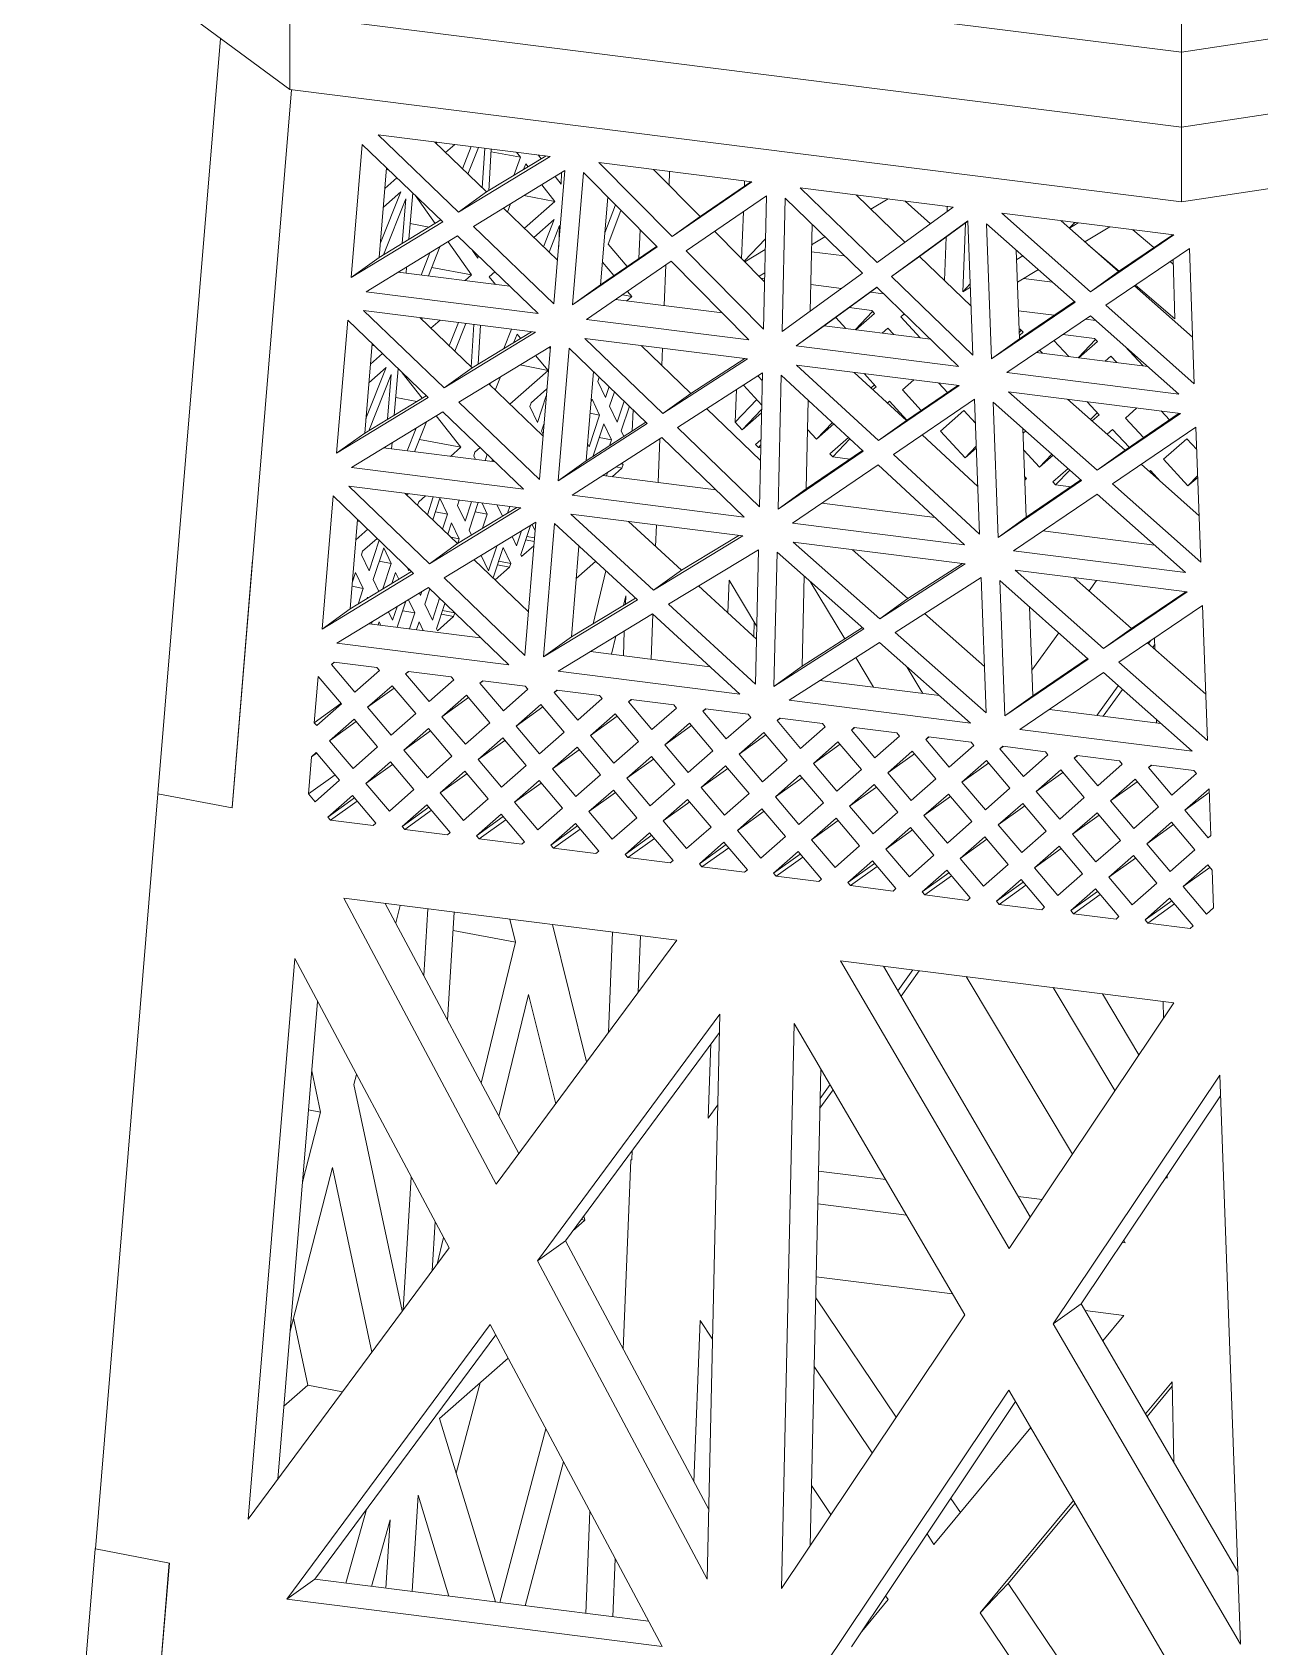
# Model space of a CAD drawing. Header units: millimetres. Extents: x 6136 to 7046, y 1563 to 2173.
# Drawn here: x 6877.82 to 6894.51, y 1925.04 to 1947 of the extents above; entities that cross this region are included whole.
import ezdxf

# ---------------------------------------------------------------- set-up
doc = ezdxf.new("R2010")
doc.units = ezdxf.units.MM
doc.header["$LTSCALE"] = 0.5
doc.layers.get('0').update_dxf_attribs({"color": 255})

# ---------------------------------------------------------------- blocks, each defined once
blk = doc.blocks.new('eiffel')
at = {"color": 3, "linetype": 'Continuous', "lineweight": 15}
for p, q in [((-13.192, 184.415), (3.646, 182.293)), ((3.646, 183.707), (3.646, 182.293)), ((-13.192, 181.586), (-15.81, 183.52)), ((-13.192, 183), (3.646, 180.879)), ((-13.192, 183), (-13.192, 181.586)), ((3.646, 182.293), (9.446, 183.166)), ((-15.687, 168.287), (-14.501, 182.553)), ((3.646, 182.293), (3.646, 180.879)), ((-14.285, 168.02), (-13.161, 181.582)), ((-13.192, 181.586), (3.646, 179.465)), ((3.646, 180.879), (9.446, 181.752)), ((3.646, 179.465), (3.646, 180.879)), ((-11.826, 180.551), (-12.034, 178.037)), ((-11.826, 180.551), (-10.305, 179.089)), ((-10.006, 179.272), (-11.526, 180.734)), ((-8.277, 180.324), (-11.526, 180.734)), ((-9.477, 179.652), (-10.463, 180.6)), ((-10.433, 180.571), (-10.409, 180.593)), ((-10.08, 180.552), (-10.254, 180.399)), ((-8.277, 180.324), (-10.006, 179.272)), ((-9.934, 180.091), (-9.77, 180.512)), ((-9.633, 180.495), (-9.829, 179.99)), ((-9.559, 179.731), (-9.513, 180.48)), ((-8.355, 180.334), (-9.477, 179.652)), ((-9.389, 180.464), (-9.438, 179.675)), ((-9.392, 180.412), (-8.834, 180.307)), ((-8.964, 179.964), (-8.834, 180.307)), ((-8.834, 180.307), (-8.91, 180.404)), ((-8.501, 180.353), (-8.445, 180.28)), ((9.446, 180.338), (3.646, 179.465)), ((-11.365, 180.108), (-11.505, 178.417)), ((-11.368, 180.075), (-11.321, 180.066)), ((-9.726, 179.003), (-7.997, 180.056)), ((-8.739, 180.184), (-8.78, 180.076)), ((-8.695, 180.127), (-8.739, 180.184)), ((-7.997, 180.056), (-8.206, 177.541)), ((-8.183, 179.942), (-8.07, 179.797)), ((-8.07, 179.797), (-8.062, 180.017)), ((-7.853, 177.52), (-7.645, 180.02)), ((-7.645, 180.02), (-6.258, 178.614)), ((-5.974, 178.809), (-7.355, 180.208)), ((-4.465, 179.844), (-7.355, 180.208)), ((-5.445, 179.189), (-6.323, 180.078)), ((-6.032, 179.784), (-6.022, 180.04)), ((-11.482, 178.692), (-11.098, 179.654)), ((-11.098, 179.654), (-11.427, 179.364)), ((-11.397, 179.721), (-11.17, 179.921)), ((-10.872, 179.634), (-10.945, 178.758)), ((-9.477, 179.652), (-10.006, 179.272)), ((-8.188, 179.474), (-8.434, 179.79)), ((-4.465, 179.844), (-5.974, 178.809)), ((-4.486, 179.847), (-5.445, 179.189)), ((-4.609, 179.762), (-4.605, 179.862)), ((-0.665, 179.365), (-3.555, 179.729)), ((-2.101, 178.321), (-3.555, 179.729)), ((-11.004, 179.522), (-11.427, 178.464)), ((-11.074, 178.679), (-11.004, 179.522)), ((-10.45, 179.059), (-10.826, 179.59)), ((-8.138, 178.364), (-9.16, 179.348)), ((-9.024, 179.431), (-9.083, 179.273)), ((-8.772, 179.584), (-8.188, 179.474)), ((-8.764, 178.966), (-8.188, 179.474)), ((-7.323, 177.9), (-7.186, 179.555)), ((-7.242, 178.88), (-7.042, 179.408)), ((-5.707, 178.538), (-4.191, 179.578)), ((-4.191, 179.578), (-4.248, 177.059)), ((-3.897, 177.015), (-3.84, 179.534)), ((-3.84, 179.534), (-2.379, 178.118)), ((-1.575, 178.704), (-2.496, 179.596)), ((-2.494, 179.594), (-2.491, 179.595)), ((-1.894, 179.52), (-2.218, 179.326)), ((-0.665, 179.365), (-2.101, 178.321)), ((-1.57, 179.479), (-1.094, 179.053)), ((-0.78, 179.282), (-0.776, 179.379)), ((-10.305, 179.089), (-12.034, 178.037)), ((-10.342, 179.125), (-11.505, 178.417)), ((-10.92, 179.056), (-10.564, 178.99)), ((-8.202, 179.131), (-8.584, 178.794)), ((-8.402, 178.618), (-8.202, 179.131)), ((-6.939, 179.305), (-7.182, 178.664)), ((-5.445, 179.189), (-5.974, 178.809)), ((-4.662, 178.395), (-4.628, 179.278)), ((-3.368, 177.4), (-3.33, 179.04)), ((-1.828, 178.056), (-0.385, 179.105)), ((-1.298, 178.436), (-0.385, 179.1)), ((-0.435, 179.064), (-0.485, 177.765)), ((-0.385, 179.105), (-0.292, 176.568)), ((-0.033, 179.052), (1.638, 177.571)), ((0.06, 176.5), (-0.033, 179.052)), ((1.928, 177.768), (0.257, 179.249)), ((3.506, 178.84), (0.257, 179.249)), ((2.458, 178.148), (1.373, 179.109)), ((1.529, 178.971), (1.63, 179.076)), ((1.531, 178.969), (1.696, 179.068)), ((-11.755, 177.768), (-10.026, 178.821)), ((-10.026, 178.821), (-8.505, 177.359)), ((-8.206, 177.541), (-9.726, 179.003)), ((-8.101, 179.022), (-8.297, 178.518)), ((-8.116, 178.622), (-8.101, 179.022)), ((-6.578, 178.938), (-6.6, 178.396)), ((-4.227, 177.954), (-5.168, 178.907)), ((-4.614, 178.346), (-4.209, 178.77)), ((-3.088, 178.805), (-3.339, 178.654)), ((-0.83, 177.982), (-0.798, 178.8)), ((-0.805, 178.795), (-0.799, 178.789)), ((2.294, 178.992), (1.822, 178.711)), ((3.506, 178.84), (1.928, 177.768)), ((3.481, 178.843), (2.458, 178.148)), ((2.731, 178.937), (3.124, 178.601)), ((-12.034, 178.037), (-11.505, 178.417)), ((-10.714, 178.083), (-10.552, 178.501)), ((-10.363, 178.615), (-10.577, 178.066)), ((-9.761, 178.087), (-10.204, 178.712)), ((-9.744, 178.549), (-9.641, 178.405)), ((-9.641, 178.405), (-9.639, 178.448)), ((-6.258, 178.614), (-7.853, 177.52)), ((-6.268, 178.624), (-7.323, 177.9)), ((-7.182, 178.664), (-6.823, 178.243)), ((-4.248, 177.059), (-5.707, 178.538)), ((-4.6, 178.332), (-4.214, 178.563)), ((-3.342, 178.523), (-2.715, 178.444)), ((-1.828, 178.056), (-1.298, 178.436)), ((-0.326, 177.493), (-1.298, 178.436)), ((0.59, 176.879), (0.528, 178.555)), ((0.535, 178.374), (0.653, 178.445)), ((1.892, 178.649), (2.468, 178.155)), ((2.218, 177.512), (3.796, 178.583)), ((3.89, 176.031), (3.796, 178.583)), ((-9.04, 177.873), (-11.147, 178.138)), ((-11.12, 178.135), (-11.118, 178.156)), ((-10.988, 178.235), (-10.998, 178.119)), ((-10.513, 178.228), (-9.761, 178.087)), ((-9.322, 178.143), (-9.431, 178.047)), ((-7.593, 177.244), (-5.991, 178.343)), ((-7.073, 178.072), (-7.288, 178.324)), ((-6.122, 177.505), (-6.091, 178.274)), ((-5.991, 178.343), (-4.525, 176.857)), ((-4.224, 178.124), (-4.331, 178.06)), ((-2.379, 178.118), (-3.897, 177.015)), ((0.944, 178.186), (0.55, 177.951)), ((2.458, 178.148), (1.928, 177.768)), ((3.432, 178.336), (3.495, 178.282)), ((3.519, 177.254), (3.493, 178.378)), ((-9.884, 177.979), (-9.761, 178.087)), ((-9.431, 178.047), (-9.311, 177.907)), ((-7.323, 177.9), (-7.853, 177.52)), ((-4.294, 178.022), (-4.226, 178.014)), ((-3.631, 176.745), (-2.106, 177.853)), ((-3.356, 177.904), (-2.775, 177.831)), ((-3.101, 177.124), (-2.103, 177.851)), ((-2.106, 177.853), (-0.563, 176.358)), ((-0.292, 176.568), (-1.828, 178.056)), ((-0.341, 177.915), (-0.485, 177.765)), ((-0.485, 177.765), (-0.339, 177.852)), ((0.663, 178.018), (1.212, 177.949)), ((3.857, 176.908), (2.76, 177.88)), ((2.776, 177.891), (3.519, 177.254)), ((-8.505, 177.359), (-11.755, 177.768)), ((-5.028, 177.367), (-7.043, 177.621)), ((-6.912, 177.71), (-6.737, 177.677)), ((-6.831, 177.594), (-6.737, 177.677)), ((-6.737, 177.677), (-6.819, 177.774)), ((-2.225, 177.761), (-1.979, 177.73)), ((1.638, 177.571), (0.06, 176.5)), ((1.625, 177.583), (0.59, 176.879)), ((3.89, 176.031), (2.218, 177.512)), ((-12.101, 177.231), (-12.31, 174.716)), ((-12.101, 177.231), (-10.581, 175.769)), ((-11.802, 177.413), (-8.552, 177.003)), ((-10.281, 175.951), (-11.802, 177.413)), ((-9.752, 176.331), (-10.738, 177.279)), ((-10.709, 177.251), (-10.685, 177.272)), ((-10.356, 177.231), (-10.529, 177.078)), ((-4.525, 176.857), (-7.593, 177.244)), ((-2.884, 177.282), (-2.691, 177.073)), ((-2.204, 177.414), (-2.629, 177.468)), ((-2.186, 177.395), (-2.515, 177.05)), ((-2.501, 177.049), (-2.151, 177.357)), ((-2.151, 177.357), (-2.204, 177.414)), ((-1.605, 177.339), (-1.655, 177.295)), ((-1.655, 177.295), (-1.288, 176.896)), ((-1.57, 177.334), (-1.605, 177.339)), ((0.35, 176.243), (1.928, 177.315)), ((0.57, 177.409), (1.245, 177.324)), ((1.833, 177.25), (2.029, 177.225)), ((1.928, 177.315), (3.6, 175.834)), ((-8.552, 177.003), (-10.281, 175.951)), ((-10.184, 176.746), (-10.007, 177.187)), ((-9.868, 177.169), (-10.078, 176.644)), ((-9.768, 176.346), (-9.719, 177.15)), ((-8.631, 177.013), (-9.752, 176.331)), ((-9.594, 177.135), (-9.639, 176.399)), ((-9.151, 176.697), (-9.009, 177.061)), ((-8.902, 176.966), (-8.962, 176.812)), ((-8.836, 176.889), (-8.902, 176.966)), ((-3.631, 176.745), (-3.101, 177.124)), ((-1.093, 176.871), (-3.101, 177.124)), ((-1.897, 177.081), (-2.005, 176.986)), ((-1.784, 176.958), (-1.897, 177.081)), ((0.603, 177.06), (0.583, 177.063)), ((0.621, 177.041), (0.585, 177.004)), ((0.587, 176.944), (0.655, 177.003)), ((0.655, 177.003), (0.603, 177.06)), ((2.006, 176.884), (1.405, 176.959)), ((-11.64, 176.787), (-11.78, 175.096)), ((-11.672, 176.402), (-11.446, 176.601)), ((-11.643, 176.754), (-11.597, 176.745)), ((-10.002, 175.682), (-8.273, 176.735)), ((-8.273, 176.735), (-8.481, 174.22)), ((-8.295, 176.721), (-8.276, 176.698)), ((-8.128, 174.194), (-7.92, 176.704)), ((-7.92, 176.704), (-6.443, 175.28)), ((-7.621, 176.886), (-4.551, 176.499)), ((-6.15, 175.468), (-7.621, 176.886)), ((-5.621, 175.848), (-6.559, 176.752)), ((-6.166, 176.373), (-6.153, 176.701)), ((-0.563, 176.358), (-3.631, 176.745)), ((-1.104, 176.882), (-1.111, 176.874)), ((-1.098, 176.872), (-1.096, 176.874)), ((0.59, 176.879), (0.06, 176.5)), ((3.012, 176.354), (0.905, 176.62)), ((1.022, 176.605), (0.968, 176.663)), ((1.238, 176.846), (1.518, 176.542)), ((2.024, 176.864), (1.695, 176.52)), ((1.708, 176.518), (2.058, 176.827)), ((2.058, 176.827), (2.006, 176.884)), ((2.577, 176.74), (2.921, 176.366)), ((-11.757, 175.373), (-11.374, 176.334)), ((-11.374, 176.334), (-11.702, 176.044)), ((-11.148, 176.314), (-11.221, 175.437)), ((-9.752, 176.331), (-10.281, 175.951)), ((-9.04, 175.646), (-8.317, 176.283)), ((-8.85, 176.384), (-8.317, 176.283)), ((-8.317, 176.283), (-8.556, 176.562)), ((-4.551, 176.499), (-6.15, 175.468)), ((-4.601, 176.506), (-5.621, 175.848)), ((-3.621, 176.382), (-0.551, 175.995)), ((-2.077, 174.955), (-3.621, 176.382)), ((2.312, 176.551), (2.204, 176.456)), ((2.425, 176.428), (2.312, 176.551)), ((-11.28, 176.202), (-11.703, 175.143)), ((-11.35, 175.358), (-11.28, 176.202)), ((-10.693, 175.758), (-11.069, 176.238)), ((-8.413, 175.043), (-9.436, 176.027)), ((-9.418, 176.01), (-9.404, 176.046)), ((-9.216, 176.161), (-9.314, 175.909)), ((-7.599, 174.574), (-7.459, 176.259)), ((-7.46, 176.246), (-7.455, 176.236)), ((-7.455, 176.236), (-7.45, 176.251)), ((-7.35, 176.154), (-7.377, 176.071)), ((-7.377, 176.071), (-7.233, 175.769)), ((-7.233, 175.769), (-7.165, 175.976)), ((-5.873, 175.201), (-4.266, 176.237)), ((-4.28, 175.628), (-4.627, 176.004)), ((-4.352, 176.182), (-4.27, 176.093)), ((-4.266, 176.237), (-4.324, 173.707)), ((-3.973, 173.663), (-3.916, 176.192)), ((-3.916, 176.192), (-2.365, 174.759)), ((-1.548, 175.335), (-2.532, 176.245)), ((-2.119, 175.974), (-2.346, 176.222)), ((-2.153, 176.012), (-2.213, 175.95)), ((-2.18, 175.92), (-2.119, 175.974)), ((-0.551, 175.995), (-2.077, 174.955)), ((-1.405, 176.103), (-1.622, 175.912)), ((-0.574, 175.998), (-1.548, 175.335)), ((-0.775, 175.862), (-0.943, 176.045)), ((3.6, 175.834), (0.35, 176.243)), ((-10.581, 175.769), (-12.31, 174.716)), ((-10.617, 175.804), (-11.78, 175.096)), ((-11.193, 175.77), (-10.796, 175.695)), ((-8.481, 174.22), (-10.002, 175.682)), ((-8.637, 175.67), (-8.66, 175.602)), ((-8.339, 175.933), (-8.637, 175.67)), ((-8.516, 175.3), (-8.35, 175.804)), ((-8.341, 175.909), (-8.362, 175.913)), ((-7.486, 175.741), (-7.508, 175.675)), ((-7.342, 175.439), (-7.486, 175.741)), ((-7.064, 175.879), (-7.155, 175.604)), ((-7.011, 175.303), (-6.88, 175.701)), ((-5.621, 175.848), (-6.15, 175.468)), ((-4.782, 175.302), (-4.758, 175.919)), ((-4.782, 175.302), (-4.374, 175.73)), ((-3.444, 174.043), (-3.406, 175.721)), ((-1.865, 175.699), (-1.904, 175.664)), ((-1.537, 175.342), (-1.865, 175.699)), ((-1.794, 174.694), (-0.262, 175.739)), ((-1.622, 175.912), (-1.267, 175.526)), ((-0.262, 175.739), (-0.168, 173.191)), ((0.09, 175.681), (1.762, 174.2)), ((0.184, 173.128), (0.09, 175.681)), ((0.38, 175.878), (3.63, 175.469)), ((2.052, 174.397), (0.38, 175.878)), ((2.581, 174.777), (1.497, 175.737)), ((2.091, 175.444), (1.863, 175.691)), ((-12.03, 174.447), (-10.301, 175.5)), ((-9.965, 174.83), (-10.429, 175.422)), ((-10.301, 175.5), (-8.781, 174.038)), ((-8.66, 175.602), (-8.516, 175.3)), ((-7.542, 174.835), (-7.342, 175.439)), ((-7.342, 175.439), (-7.524, 175.473)), ((-7.155, 175.604), (-7.011, 175.303)), ((-6.779, 175.604), (-6.933, 175.138)), ((-6.712, 175.539), (-6.728, 175.135)), ((-4.304, 174.578), (-5.32, 175.558)), ((-4.282, 175.543), (-4.65, 175.158)), ((-4.65, 175.158), (-4.284, 175.481)), ((-0.462, 175.522), (-0.905, 175.132)), ((-0.245, 175.286), (-0.462, 175.522)), ((2.056, 175.481), (1.932, 175.352)), ((1.959, 175.328), (2.091, 175.444)), ((3.63, 175.469), (2.052, 174.397)), ((3.605, 175.472), (2.581, 174.777)), ((2.804, 175.573), (2.587, 175.381)), ((2.587, 175.381), (2.927, 175.012)), ((3.421, 175.347), (3.266, 175.515)), ((-12.31, 174.716), (-11.78, 175.096)), ((-10.978, 174.761), (-10.805, 175.193)), ((-10.612, 175.311), (-10.839, 174.744)), ((-8.395, 175.266), (-8.438, 175.135)), ((-8.438, 175.135), (-8.41, 175.078)), ((-6.443, 175.28), (-8.128, 174.194)), ((-6.467, 175.303), (-7.599, 174.574)), ((-7.264, 175.274), (-7.463, 174.67)), ((-7.12, 174.972), (-7.264, 175.274)), ((-6.933, 175.138), (-6.884, 175.034)), ((-4.324, 173.707), (-5.873, 175.201)), ((-4.782, 175.302), (-4.65, 175.158)), ((-3.418, 175.168), (-3.247, 174.981)), ((-2.946, 175.296), (-3.247, 174.981)), ((-3.247, 174.981), (-2.918, 175.271)), ((-1.548, 175.335), (-2.077, 174.955)), ((-0.201, 174.09), (-1.253, 175.063)), ((-0.905, 175.132), (-0.441, 174.628)), ((0.713, 173.508), (0.652, 175.184)), ((0.705, 175.137), (0.655, 175.093)), ((2.345, 175.168), (2.242, 175.078)), ((2.342, 174.14), (3.92, 175.212)), ((2.657, 174.829), (2.345, 175.168)), ((4.013, 172.659), (3.92, 175.212)), ((-9.315, 174.552), (-11.423, 174.817)), ((-11.396, 174.814), (-11.394, 174.835)), ((-11.264, 174.914), (-11.274, 174.798)), ((-10.745, 174.977), (-9.965, 174.83)), ((-10.16, 174.658), (-9.965, 174.83)), ((-9.598, 174.823), (-9.698, 174.735)), ((-7.858, 173.922), (-6.166, 175.012)), ((-7.572, 174.899), (-7.542, 174.835)), ((-7.12, 174.972), (-7.349, 175.016)), ((-7.158, 174.857), (-7.12, 174.972)), ((-6.885, 175.038), (-6.88, 175.037)), ((-6.207, 174.986), (-6.239, 174.164)), ((-6.166, 175.012), (-4.61, 173.512)), ((-4.295, 174.971), (-4.396, 174.883)), ((-4.396, 174.883), (-4.344, 174.826)), ((-4.344, 174.826), (-4.297, 174.874)), ((-4.299, 174.82), (-4.344, 174.826)), ((-2.365, 174.759), (-3.973, 173.663)), ((-2.377, 174.77), (-3.444, 174.043)), ((-2.642, 175.015), (-2.993, 174.706)), ((-2.94, 174.649), (-2.615, 174.99)), ((-0.229, 174.849), (-0.441, 174.628)), ((-0.441, 174.628), (-0.228, 174.815)), ((0.667, 174.772), (0.963, 174.451)), ((2.581, 174.777), (2.052, 174.397)), ((3.748, 174.991), (3.305, 174.602)), ((3.935, 174.788), (3.748, 174.991)), ((-9.698, 174.735), (-9.72, 174.666)), ((-9.72, 174.666), (-9.688, 174.599)), ((-9.507, 174.576), (-9.467, 174.698)), ((-9.366, 174.601), (-9.38, 174.56)), ((-7.599, 174.574), (-8.128, 174.194)), ((-7.463, 174.67), (-7.46, 174.663)), ((-6.921, 174.438), (-7.027, 174.458)), ((-6.898, 174.506), (-6.94, 174.514)), ((-6.921, 174.438), (-6.898, 174.506)), ((-6.898, 174.506), (-6.911, 174.532)), ((-3.697, 173.397), (-2.082, 174.498)), ((-2.993, 174.706), (-2.94, 174.649)), ((-2.615, 174.608), (-2.94, 174.649)), ((-2.082, 174.498), (-0.449, 172.988)), ((-0.168, 173.191), (-1.794, 174.694)), ((1.199, 174.699), (0.963, 174.451)), ((0.963, 174.451), (1.222, 174.679)), ((3.981, 173.537), (2.884, 174.509)), ((3.305, 174.602), (3.769, 174.098)), ((-8.781, 174.038), (-12.03, 174.447)), ((-5.143, 174.026), (-7.279, 174.295)), ((-7.193, 174.351), (-7.214, 174.287)), ((-6.921, 174.438), (-7.107, 174.274)), ((1.762, 174.2), (0.184, 173.128)), ((0.72, 174.238), (0.685, 174.276)), ((0.688, 174.212), (0.716, 174.242)), ((0.688, 174.209), (0.72, 174.238)), ((1.749, 174.212), (0.713, 173.508)), ((1.504, 174.429), (1.216, 174.175)), ((1.216, 174.175), (1.269, 174.118)), ((1.269, 174.118), (1.537, 174.399)), ((3.062, 174.388), (3.041, 174.37)), ((3.252, 174.183), (3.062, 174.388)), ((3.063, 174.35), (3.08, 174.369)), ((3.953, 174.291), (3.769, 174.098)), ((3.769, 174.098), (3.955, 174.261)), ((-12.377, 173.91), (-12.585, 171.395)), ((-12.377, 173.91), (-10.856, 172.448)), ((-12.077, 174.092), (-8.828, 173.683)), ((-10.557, 172.63), (-12.077, 174.092)), ((-10.027, 173.01), (-11.013, 173.958)), ((-10.985, 173.931), (-10.961, 173.951)), ((-10.633, 173.91), (-10.758, 173.799)), ((-10.596, 173.556), (-10.485, 173.891)), ((-10.36, 173.868), (-10.495, 173.459)), ((-10.216, 173.567), (-10.36, 173.868)), ((-4.61, 173.512), (-7.858, 173.922)), ((-3.444, 174.043), (-3.973, 173.663)), ((0.474, 172.872), (2.052, 173.944)), ((1.558, 174.082), (1.269, 174.118)), ((2.052, 173.944), (3.723, 172.462)), ((4.013, 172.659), (2.342, 174.14)), ((-10.758, 173.799), (-10.78, 173.734)), ((-8.828, 173.683), (-10.557, 172.63)), ((-10.216, 173.567), (-10.445, 173.61)), ((-10.31, 173.282), (-10.216, 173.567)), ((-9.996, 173.83), (-10.029, 173.732)), ((-10.029, 173.732), (-9.885, 173.431)), ((-8.906, 173.693), (-10.027, 173.01)), ((-9.885, 173.431), (-9.763, 173.8)), ((-9.635, 173.784), (-9.807, 173.266)), ((-9.464, 173.568), (-9.693, 173.611)), ((-9.464, 173.568), (-9.562, 173.775)), ((-9.553, 173.299), (-9.464, 173.568)), ((-9.274, 173.739), (-9.276, 173.733)), ((-9.276, 173.733), (-9.178, 173.527)), ((-9.082, 173.585), (-9.041, 173.71)), ((-8.914, 173.693), (-8.916, 173.686)), ((-7.887, 173.564), (-4.636, 173.155)), ((-6.326, 172.129), (-7.887, 173.564)), ((-1.008, 173.505), (-3.144, 173.774)), ((-11.916, 173.466), (-12.056, 171.775)), ((-11.947, 173.082), (-11.722, 173.28)), ((-11.918, 173.433), (-11.872, 173.425)), ((-10.277, 172.361), (-8.548, 173.414)), ((-10.138, 173.402), (-10.209, 173.185)), ((-9.994, 173.1), (-10.138, 173.402)), ((-9.807, 173.266), (-9.762, 173.172)), ((-9.385, 173.403), (-9.386, 173.4)), ((-9.384, 173.401), (-9.385, 173.403)), ((-8.911, 172.965), (-8.817, 173.25)), ((-8.65, 173.352), (-8.832, 172.801)), ((-8.548, 173.414), (-8.757, 170.899)), ((-8.561, 173.254), (-8.617, 173.372)), ((-8.404, 170.868), (-8.195, 173.387)), ((-8.195, 173.387), (-6.628, 171.946)), ((-5.797, 172.509), (-6.795, 173.427)), ((-6.27, 173.36), (-6.286, 172.958)), ((-0.449, 172.988), (-3.697, 173.397)), ((0.713, 173.508), (0.184, 173.128)), ((3.136, 172.983), (1.028, 173.249)), ((-11.543, 173.108), (-11.819, 172.864)), ((-11.698, 172.494), (-11.507, 173.073)), ((-11.42, 172.933), (-11.62, 172.329)), ((-11.541, 173.106), (-11.544, 173.106)), ((-11.277, 172.631), (-11.42, 172.933)), ((-10.027, 173.01), (-10.557, 172.63)), ((-9.994, 173.1), (-10.152, 173.13)), ((-10.023, 173.012), (-9.994, 173.1)), ((-9.441, 172.498), (-9.287, 172.964)), ((-9.163, 172.937), (-9.353, 172.362)), ((-9.02, 172.635), (-9.163, 172.937)), ((-8.995, 173.142), (-8.911, 172.965)), ((-8.585, 172.97), (-8.816, 172.766)), ((-8.579, 173.047), (-8.741, 173.078)), ((-8.573, 173.119), (-8.718, 173.146)), ((-7.875, 171.248), (-7.733, 172.961)), ((-4.636, 173.155), (-6.326, 172.129)), ((-4.716, 173.165), (-5.797, 172.509)), ((-3.687, 173.035), (-0.436, 172.625)), ((-2.053, 171.59), (-3.687, 173.035)), ((-14.286, 168.024), (-13.897, 172.704)), ((-11.819, 172.864), (-11.842, 172.796)), ((-11.842, 172.796), (-11.698, 172.494)), ((-11.277, 172.631), (-11.506, 172.675)), ((-11.435, 172.153), (-11.277, 172.631)), ((-8.688, 171.723), (-9.711, 172.706)), ((-9.579, 172.787), (-9.441, 172.498)), ((-9.02, 172.635), (-9.249, 172.678)), ((-9.042, 172.567), (-9.02, 172.635)), ((-8.832, 172.801), (-8.816, 172.766)), ((-7.783, 172.353), (-7.42, 172.673)), ((-6.039, 171.865), (-4.342, 172.895)), ((-4.342, 172.895), (-4.4, 170.357)), ((-4.049, 170.313), (-3.991, 172.85)), ((-3.991, 172.85), (-2.35, 171.4)), ((-1.524, 171.97), (-2.569, 172.894)), ((-0.436, 172.625), (-2.053, 171.59)), ((-0.49, 172.632), (-1.524, 171.97)), ((3.723, 172.462), (0.474, 172.872)), ((-10.856, 172.448), (-12.585, 171.395)), ((-10.893, 172.483), (-12.056, 171.775)), ((-11.951, 172.465), (-12.015, 172.271)), ((-11.807, 172.164), (-11.951, 172.465)), ((-11.62, 172.329), (-11.513, 172.105)), ((-11.198, 172.467), (-11.268, 172.254)), ((-11.136, 172.335), (-11.198, 172.467)), ((-10.98, 172.566), (-10.946, 172.495)), ((-10.946, 172.495), (-10.936, 172.525)), ((-8.757, 170.899), (-10.277, 172.361)), ((-9.042, 172.567), (-9.316, 172.326)), ((-9.042, 172.567), (-9.271, 172.61)), ((-7.223, 172.493), (-7.466, 171.496)), ((-5.797, 172.509), (-6.326, 172.129)), ((-4.922, 171.704), (-4.898, 172.317)), ((-4.898, 172.317), (-4.375, 171.442)), ((-3.519, 170.692), (-3.481, 172.399)), ((-1.761, 171.332), (-0.138, 172.371)), ((-0.138, 172.371), (-0.044, 169.815)), ((0.504, 172.507), (3.754, 172.098)), ((2.176, 171.026), (0.504, 172.507)), ((2.705, 171.406), (1.621, 172.366)), ((-12.306, 171.126), (-10.577, 172.179)), ((-11.807, 172.164), (-12.02, 172.204)), ((-11.905, 171.867), (-11.807, 172.164)), ((-10.746, 172.076), (-10.724, 172.029)), ((-10.724, 172.029), (-10.699, 172.105)), ((-10.55, 172.153), (-10.645, 171.864)), ((-10.577, 172.179), (-9.056, 170.717)), ((-6.85, 172.023), (-6.893, 171.843)), ((-6.85, 172.023), (-6.856, 171.866)), ((-4.38, 171.206), (-5.472, 172.209)), ((-3.365, 172.297), (-2.714, 171.208)), ((0.214, 172.31), (1.886, 170.829)), ((0.308, 169.757), (0.214, 172.31)), ((2.043, 172.313), (1.902, 172.117)), ((3.754, 172.098), (2.176, 171.026)), ((3.728, 172.101), (2.705, 171.406)), ((-12.585, 171.395), (-12.056, 171.775)), ((-11.729, 171.999), (-11.739, 171.968)), ((-11.719, 171.98), (-11.729, 171.999)), ((-11.33, 171.72), (-11.254, 171.561)), ((-11.254, 171.561), (-11.169, 171.818)), ((-11.003, 171.92), (-11.165, 171.429)), ((-10.833, 171.699), (-11.062, 171.742)), ((-10.833, 171.699), (-10.953, 171.95)), ((-10.645, 171.864), (-10.502, 171.562)), ((-10.502, 171.562), (-10.365, 171.976)), ((-10.264, 171.879), (-10.423, 171.397)), ((-10.08, 171.7), (-10.309, 171.743)), ((-6.628, 171.946), (-8.404, 170.868)), ((-6.667, 171.981), (-7.875, 171.248)), ((-4.4, 170.357), (-6.039, 171.865)), ((-1.524, 171.97), (-2.053, 171.59)), ((0.837, 170.137), (0.776, 171.813)), ((2.465, 170.769), (4.043, 171.841)), ((4.137, 169.288), (4.043, 171.841)), ((-9.591, 171.231), (-11.698, 171.496)), ((-11.653, 171.491), (-11.64, 171.532)), ((-11.507, 171.532), (-11.526, 171.475)), ((-11.476, 171.468), (-11.507, 171.532)), ((-10.931, 171.4), (-10.833, 171.699)), ((-10.754, 171.534), (-10.804, 171.384)), ((-10.675, 171.367), (-10.754, 171.534)), ((-10.103, 171.631), (-10.407, 171.363)), ((-10.103, 171.631), (-10.332, 171.675)), ((-10.103, 171.631), (-10.08, 171.7)), ((-10.08, 171.7), (-10.082, 171.704)), ((-8.124, 170.6), (-6.341, 171.681)), ((-6.336, 171.676), (-6.369, 170.825)), ((-6.341, 171.681), (-4.695, 170.168)), ((-4.432, 171.253), (-4.422, 171.52)), ((-2.35, 171.4), (-4.049, 170.313)), ((-2.377, 171.424), (-3.519, 170.692)), ((-0.076, 170.691), (-1.205, 171.688)), ((2.705, 171.406), (2.176, 171.026)), ((-9.056, 170.717), (-12.306, 171.126)), ((-10.423, 171.397), (-10.407, 171.363)), ((-7.875, 171.248), (-8.404, 170.868)), ((-7.036, 171.26), (-7.119, 170.919)), ((-6.876, 171.357), (-6.894, 170.891)), ((-3.763, 170.05), (-2.058, 171.142)), ((-2.058, 171.142), (-0.335, 169.618)), ((-0.044, 169.815), (-1.761, 171.332)), ((1.328, 171.323), (0.82, 170.618)), ((4.105, 170.166), (3.008, 171.138)), ((3.027, 171.12), (3.071, 171.181)), ((3.106, 171.05), (3.14, 171.097)), ((3.137, 171.226), (3.142, 171.019)), ((-5.258, 170.685), (-7.515, 170.969)), ((-2.504, 170.857), (-2.168, 170.296)), ((1.886, 170.829), (0.308, 169.757)), ((1.873, 170.84), (0.837, 170.137)), ((-12.66, 170.498), (-12.732, 169.627)), ((-12.66, 170.498), (-12.22, 169.98)), ((-12.409, 170.726), (-12.357, 170.772)), ((-12.347, 170.77), (-12.409, 170.726)), ((-11.966, 170.203), (-12.409, 170.726)), ((-12.357, 170.772), (-11.552, 170.67)), ((-11.502, 170.611), (-11.966, 170.203)), ((-11.552, 170.67), (-11.502, 170.611)), ((-11.006, 170.549), (-10.954, 170.595)), ((-10.944, 170.594), (-11.006, 170.549)), ((-10.563, 170.026), (-11.006, 170.549)), ((-10.954, 170.595), (-10.149, 170.494)), ((-10.149, 170.494), (-10.099, 170.435)), ((-4.695, 170.168), (-8.124, 170.6)), ((-3.519, 170.692), (-4.049, 170.313)), ((-1.539, 170.683), (-1.237, 170.178)), ((0.597, 169.501), (2.175, 170.572)), ((2.175, 170.572), (3.847, 169.091)), ((4.137, 169.288), (2.465, 170.769)), ((-11.724, 169.917), (-11.26, 170.325)), ((-11.22, 170.279), (-11.724, 169.917)), ((-11.26, 170.325), (-10.817, 169.803)), ((-10.099, 170.435), (-10.563, 170.026)), ((-9.603, 170.372), (-9.551, 170.418)), ((-9.541, 170.417), (-9.603, 170.372)), ((-9.16, 169.849), (-9.603, 170.372)), ((-9.551, 170.418), (-8.746, 170.317)), ((-8.696, 170.258), (-9.16, 169.849)), ((-8.746, 170.317), (-8.696, 170.258)), ((-8.2, 170.195), (-8.148, 170.241)), ((-8.137, 170.24), (-8.2, 170.195)), ((-7.757, 169.673), (-8.2, 170.195)), ((-8.148, 170.241), (-7.343, 170.14)), ((-0.924, 170.139), (-3.181, 170.423)), ((2.048, 169.764), (2.454, 170.326)), ((2.167, 169.75), (2.533, 170.256)), ((-12.732, 169.627), (-12.228, 169.989)), ((-12.22, 169.98), (-12.684, 169.571)), ((-11.281, 169.394), (-11.724, 169.917)), ((-10.321, 169.74), (-9.857, 170.149)), ((-9.817, 170.102), (-10.321, 169.74)), ((-9.857, 170.149), (-9.414, 169.626)), ((-8.918, 169.563), (-8.454, 169.972)), ((-8.414, 169.925), (-8.918, 169.563)), ((-8.454, 169.972), (-8.011, 169.449)), ((-7.293, 170.081), (-7.757, 169.673)), ((-7.343, 170.14), (-7.293, 170.081)), ((-6.797, 170.018), (-6.744, 170.065)), ((-6.734, 170.063), (-6.797, 170.018)), ((-6.354, 169.496), (-6.797, 170.018)), ((-6.744, 170.065), (-5.94, 169.963)), ((-5.89, 169.904), (-6.354, 169.496)), ((-5.94, 169.963), (-5.89, 169.904)), ((-5.394, 169.842), (-5.341, 169.888)), ((-5.331, 169.887), (-5.394, 169.842)), ((-5.341, 169.888), (-4.537, 169.787)), ((-0.335, 169.618), (-3.763, 170.05)), ((0.837, 170.137), (0.308, 169.757)), ((3.26, 169.612), (1.152, 169.877)), ((-12.684, 169.571), (-12.732, 169.627)), ((-12.442, 169.285), (-11.978, 169.694)), ((-11.938, 169.647), (-12.442, 169.285)), ((-11.978, 169.694), (-11.535, 169.171)), ((-10.817, 169.803), (-11.281, 169.394)), ((-9.878, 169.218), (-10.321, 169.74)), ((-9.414, 169.626), (-9.878, 169.218)), ((-7.515, 169.387), (-7.051, 169.795)), ((-7.011, 169.748), (-7.515, 169.387)), ((-7.051, 169.795), (-6.608, 169.272)), ((-6.112, 169.21), (-5.648, 169.618)), ((-5.608, 169.571), (-6.112, 169.21)), ((-5.648, 169.618), (-5.205, 169.096)), ((-4.951, 169.319), (-5.394, 169.842)), ((-4.487, 169.727), (-4.951, 169.319)), ((-4.537, 169.787), (-4.487, 169.727)), ((-3.991, 169.665), (-3.938, 169.711)), ((-3.928, 169.71), (-3.991, 169.665)), ((-3.548, 169.142), (-3.991, 169.665)), ((-3.938, 169.711), (-3.134, 169.61)), ((-3.134, 169.61), (-3.084, 169.551)), ((3.173, 169.688), (3.175, 169.623)), ((-11.999, 168.763), (-12.442, 169.285)), ((-11.039, 169.108), (-10.575, 169.517)), ((-10.535, 169.47), (-11.039, 169.108)), ((-10.575, 169.517), (-10.132, 168.994)), ((-9.636, 168.932), (-9.172, 169.34)), ((-9.132, 169.293), (-9.636, 168.932)), ((-9.172, 169.34), (-8.729, 168.817)), ((-8.475, 169.041), (-8.918, 169.563)), ((-8.011, 169.449), (-8.475, 169.041)), ((-7.072, 168.864), (-7.515, 169.387)), ((-6.608, 169.272), (-7.072, 168.864)), ((-4.709, 169.033), (-4.244, 169.442)), ((-4.205, 169.395), (-4.709, 169.033)), ((-4.244, 169.442), (-3.801, 168.919)), ((-3.084, 169.551), (-3.548, 169.142)), ((-3.305, 168.856), (-2.841, 169.265)), ((-2.841, 169.265), (-2.398, 168.742)), ((-2.588, 169.488), (-2.535, 169.534)), ((-2.525, 169.533), (-2.588, 169.488)), ((-2.145, 168.965), (-2.588, 169.488)), ((-2.535, 169.534), (-1.731, 169.433)), ((-1.68, 169.374), (-2.145, 168.965)), ((-1.731, 169.433), (-1.68, 169.374)), ((-1.184, 169.311), (-1.132, 169.358)), ((-1.122, 169.356), (-1.184, 169.311)), ((-0.741, 168.789), (-1.184, 169.311)), ((-1.132, 169.358), (-0.327, 169.256)), ((3.847, 169.091), (0.597, 169.501)), ((-12.785, 168.983), (-12.843, 168.28)), ((-12.785, 168.983), (-12.696, 169.062)), ((-12.688, 169.053), (-12.785, 168.983)), ((-12.696, 169.062), (-12.253, 168.539)), ((-11.535, 169.171), (-11.999, 168.763)), ((-10.596, 168.586), (-11.039, 169.108)), ((-10.132, 168.994), (-10.596, 168.586)), ((-8.233, 168.755), (-7.769, 169.163)), ((-7.729, 169.116), (-8.233, 168.755)), ((-7.769, 169.163), (-7.326, 168.641)), ((-6.83, 168.578), (-6.365, 168.987)), ((-6.365, 168.987), (-5.922, 168.464)), ((-5.669, 168.687), (-6.112, 169.21)), ((-5.205, 169.096), (-5.669, 168.687)), ((-4.266, 168.51), (-4.709, 169.033)), ((-2.802, 169.218), (-3.305, 168.856)), ((-1.902, 168.68), (-1.438, 169.088)), ((-1.398, 169.041), (-1.902, 168.68)), ((-1.438, 169.088), (-0.995, 168.565)), ((-0.277, 169.197), (-0.741, 168.789)), ((-0.327, 169.256), (-0.277, 169.197)), ((0.219, 169.135), (0.271, 169.181)), ((0.281, 169.179), (0.219, 169.135)), ((0.662, 168.612), (0.219, 169.135)), ((0.271, 169.181), (1.076, 169.079)), ((1.126, 169.02), (0.662, 168.612)), ((1.076, 169.079), (1.126, 169.02)), ((1.622, 168.958), (1.674, 169.004)), ((1.684, 169.003), (1.622, 168.958)), ((1.674, 169.004), (2.479, 168.903)), ((-11.757, 168.477), (-11.293, 168.885)), ((-11.253, 168.838), (-11.757, 168.477)), ((-11.293, 168.885), (-10.85, 168.362)), ((-10.354, 168.3), (-9.89, 168.708)), ((-9.85, 168.661), (-10.354, 168.3)), ((-9.89, 168.708), (-9.447, 168.186)), ((-9.193, 168.409), (-9.636, 168.932)), ((-8.729, 168.817), (-9.193, 168.409)), ((-7.79, 168.232), (-8.233, 168.755)), ((-6.326, 168.94), (-6.83, 168.578)), ((-5.426, 168.401), (-4.962, 168.81)), ((-4.923, 168.763), (-5.426, 168.401)), ((-4.962, 168.81), (-4.519, 168.287)), ((-3.801, 168.919), (-4.266, 168.51)), ((-2.862, 168.334), (-3.305, 168.856)), ((-2.398, 168.742), (-2.862, 168.334)), ((-1.459, 168.157), (-1.902, 168.68)), ((-0.499, 168.503), (-0.035, 168.911)), ((0.005, 168.864), (-0.499, 168.503)), ((-0.035, 168.911), (0.408, 168.389)), ((0.904, 168.326), (1.368, 168.734)), ((1.408, 168.688), (0.904, 168.326)), ((1.368, 168.734), (1.811, 168.212)), ((2.065, 168.435), (1.622, 168.958)), ((2.529, 168.844), (2.065, 168.435)), ((2.479, 168.903), (2.529, 168.844)), ((3.025, 168.781), (3.077, 168.827)), ((3.088, 168.826), (3.025, 168.781)), ((3.468, 168.258), (3.025, 168.781)), ((3.077, 168.827), (3.882, 168.726)), ((3.932, 168.667), (3.468, 168.258)), ((3.882, 168.726), (3.932, 168.667)), ((-12.843, 168.28), (-12.34, 168.642)), ((-12.253, 168.539), (-12.717, 168.131)), ((-11.314, 167.954), (-11.757, 168.477)), ((-10.85, 168.362), (-11.314, 167.954)), ((-8.951, 168.123), (-8.486, 168.532)), ((-8.447, 168.485), (-8.951, 168.123)), ((-8.486, 168.532), (-8.043, 168.009)), ((-7.326, 168.641), (-7.79, 168.232)), ((-7.547, 167.946), (-7.083, 168.355)), ((-7.083, 168.355), (-6.64, 167.832)), ((-6.387, 168.055), (-6.83, 168.578)), ((-5.922, 168.464), (-6.387, 168.055)), ((-4.983, 167.879), (-5.426, 168.401)), ((-4.023, 168.225), (-3.559, 168.633)), ((-3.519, 168.586), (-4.023, 168.225)), ((-3.559, 168.633), (-3.116, 168.11)), ((-2.62, 168.048), (-2.156, 168.456)), ((-2.116, 168.409), (-2.62, 168.048)), ((-2.156, 168.456), (-1.713, 167.934)), ((-0.995, 168.565), (-1.459, 168.157)), ((-0.056, 167.98), (-0.499, 168.503)), ((0.408, 168.389), (-0.056, 167.98)), ((2.307, 168.149), (2.771, 168.558)), ((2.811, 168.511), (2.307, 168.149)), ((2.771, 168.558), (3.214, 168.035)), ((3.71, 167.972), (4.17, 168.378)), ((4.203, 167.494), (4.17, 168.378)), ((-15.684, 168.285), (-16.867, 154.017)), ((-15.682, 168.286), (-15.687, 168.287)), ((-15.682, 168.286), (-15.684, 168.285)), ((-15.684, 168.285), (-14.285, 168.02)), ((-12.717, 168.131), (-12.843, 168.28)), ((-12.475, 167.845), (-12.011, 168.253)), ((-11.971, 168.206), (-12.475, 167.845)), ((-11.921, 168.147), (-12.425, 167.786)), ((-12.011, 168.253), (-11.568, 167.731)), ((-11.071, 167.668), (-10.607, 168.077)), ((-10.607, 168.077), (-10.164, 167.554)), ((-9.911, 167.777), (-10.354, 168.3)), ((-9.447, 168.186), (-9.911, 167.777)), ((-8.508, 167.6), (-8.951, 168.123)), ((-7.044, 168.308), (-7.547, 167.946)), ((-6.144, 167.77), (-5.68, 168.178)), ((-5.64, 168.131), (-6.144, 167.77)), ((-5.68, 168.178), (-5.237, 167.655)), ((-4.519, 168.287), (-4.983, 167.879)), ((-3.58, 167.702), (-4.023, 168.225)), ((-3.116, 168.11), (-3.58, 167.702)), ((-2.177, 167.525), (-2.62, 168.048)), ((-1.217, 167.871), (-0.753, 168.279)), ((-0.713, 168.233), (-1.217, 167.871)), ((-0.753, 168.279), (-0.31, 167.757)), ((0.186, 167.694), (0.65, 168.103)), ((0.69, 168.056), (0.186, 167.694)), ((0.65, 168.103), (1.093, 167.58)), ((1.347, 167.803), (0.904, 168.326)), ((1.811, 168.212), (1.347, 167.803)), ((2.75, 167.627), (2.307, 168.149)), ((4.173, 168.305), (3.71, 167.972)), ((-12.425, 167.786), (-12.475, 167.845)), ((-12.425, 167.786), (-11.62, 167.684)), ((-10.568, 168.03), (-11.071, 167.668)), ((-10.518, 167.971), (-11.021, 167.609)), ((-9.668, 167.491), (-9.204, 167.9)), ((-9.165, 167.853), (-9.668, 167.491)), ((-9.114, 167.794), (-9.618, 167.432)), ((-9.204, 167.9), (-8.761, 167.377)), ((-8.043, 168.009), (-8.508, 167.6)), ((-7.104, 167.424), (-7.547, 167.946)), ((-6.64, 167.832), (-7.104, 167.424)), ((-5.701, 167.247), (-6.144, 167.77)), ((-4.741, 167.593), (-4.277, 168.001)), ((-4.237, 167.954), (-4.741, 167.593)), ((-4.277, 168.001), (-3.834, 167.479)), ((-3.338, 167.416), (-2.874, 167.824)), ((-2.834, 167.778), (-3.338, 167.416)), ((-2.874, 167.824), (-2.431, 167.302)), ((-1.713, 167.934), (-2.177, 167.525)), ((-0.774, 167.348), (-1.217, 167.871)), ((-0.31, 167.757), (-0.774, 167.348)), ((1.589, 167.518), (2.053, 167.926)), ((2.093, 167.879), (1.589, 167.518)), ((2.053, 167.926), (2.496, 167.403)), ((3.214, 168.035), (2.75, 167.627)), ((2.992, 167.341), (3.456, 167.749)), ((3.456, 167.749), (3.899, 167.226)), ((4.153, 167.45), (3.71, 167.972)), ((-11.568, 167.731), (-11.62, 167.684)), ((-11.021, 167.609), (-11.071, 167.668)), ((-11.021, 167.609), (-10.217, 167.508)), ((-10.164, 167.554), (-10.217, 167.508)), ((-9.618, 167.432), (-9.668, 167.491)), ((-8.265, 167.315), (-7.801, 167.723)), ((-7.761, 167.676), (-8.265, 167.315)), ((-7.711, 167.617), (-8.215, 167.256)), ((-7.801, 167.723), (-7.358, 167.2)), ((-6.862, 167.138), (-6.398, 167.546)), ((-6.358, 167.499), (-6.862, 167.138)), ((-6.308, 167.44), (-6.812, 167.079)), ((-6.398, 167.546), (-5.955, 167.024)), ((-5.237, 167.655), (-5.701, 167.247)), ((-4.298, 167.07), (-4.741, 167.593)), ((-3.834, 167.479), (-4.298, 167.07)), ((-1.935, 167.239), (-1.471, 167.648)), ((-1.431, 167.601), (-1.935, 167.239)), ((-1.471, 167.648), (-1.028, 167.125)), ((-0.532, 167.062), (-0.068, 167.471)), ((-0.068, 167.471), (0.375, 166.948)), ((0.629, 167.172), (0.186, 167.694)), ((1.093, 167.58), (0.629, 167.172)), ((2.032, 166.995), (1.589, 167.518)), ((3.496, 167.702), (2.992, 167.341)), ((4.203, 167.494), (4.153, 167.45)), ((-9.618, 167.432), (-8.814, 167.331)), ((-8.761, 167.377), (-8.814, 167.331)), ((-8.215, 167.256), (-8.265, 167.315)), ((-8.215, 167.256), (-7.411, 167.154)), ((-7.358, 167.2), (-7.411, 167.154)), ((-6.812, 167.079), (-6.862, 167.138)), ((-5.459, 166.961), (-4.995, 167.369)), ((-4.955, 167.323), (-5.459, 166.961)), ((-4.905, 167.263), (-5.409, 166.902)), ((-4.995, 167.369), (-4.552, 166.847)), ((-4.056, 166.784), (-3.592, 167.193)), ((-3.552, 167.146), (-4.056, 166.784)), ((-3.592, 167.193), (-3.149, 166.67)), ((-2.895, 166.893), (-3.338, 167.416)), ((-2.431, 167.302), (-2.895, 166.893)), ((-1.492, 166.717), (-1.935, 167.239)), ((-0.028, 167.424), (-0.532, 167.062)), ((0.871, 166.886), (1.335, 167.294)), ((1.375, 167.247), (0.871, 166.886)), ((1.335, 167.294), (1.778, 166.771)), ((2.496, 167.403), (2.032, 166.995)), ((3.435, 166.818), (2.992, 167.341)), ((3.899, 167.226), (3.435, 166.818)), ((-6.812, 167.079), (-6.008, 166.977)), ((-5.955, 167.024), (-6.008, 166.977)), ((-5.409, 166.902), (-5.459, 166.961)), ((-5.409, 166.902), (-4.604, 166.801)), ((-4.552, 166.847), (-4.604, 166.801)), ((-3.502, 167.087), (-4.006, 166.725)), ((-2.653, 166.608), (-2.189, 167.016)), ((-2.149, 166.969), (-2.653, 166.608)), ((-2.099, 166.91), (-2.603, 166.548)), ((-2.189, 167.016), (-1.746, 166.493)), ((-1.028, 167.125), (-1.492, 166.717)), ((-1.25, 166.431), (-0.786, 166.839)), ((-0.786, 166.839), (-0.343, 166.316)), ((-0.089, 166.54), (-0.532, 167.062)), ((0.375, 166.948), (-0.089, 166.54)), ((1.314, 166.363), (0.871, 166.886)), ((2.274, 166.709), (2.739, 167.117)), ((2.778, 167.07), (2.274, 166.709)), ((2.739, 167.117), (3.182, 166.595)), ((3.678, 166.532), (4.142, 166.941)), ((4.181, 166.894), (3.678, 166.532)), ((4.142, 166.941), (4.227, 166.84)), ((4.253, 166.126), (4.227, 166.84)), ((-4.006, 166.725), (-4.056, 166.784)), ((-4.006, 166.725), (-3.201, 166.624)), ((-3.149, 166.67), (-3.201, 166.624)), ((-2.603, 166.548), (-2.653, 166.608)), ((-2.603, 166.548), (-1.798, 166.447)), ((-0.746, 166.792), (-1.25, 166.431)), ((-0.696, 166.733), (-1.2, 166.372)), ((0.153, 166.254), (0.618, 166.662)), ((0.657, 166.615), (0.153, 166.254)), ((0.707, 166.556), (0.204, 166.195)), ((0.618, 166.662), (1.061, 166.14)), ((1.778, 166.771), (1.314, 166.363)), ((2.717, 166.186), (2.274, 166.709)), ((3.182, 166.595), (2.717, 166.186)), ((4.121, 166.01), (3.678, 166.532)), ((-5.885, 165.518), (-12.176, 166.31)), ((-12.176, 166.31), (-9.294, 160.911)), ((-1.746, 166.493), (-1.798, 166.447)), ((-1.2, 166.372), (-1.25, 166.431)), ((-1.2, 166.372), (-0.395, 166.27)), ((-0.343, 166.316), (-0.395, 166.27)), ((0.204, 166.195), (0.153, 166.254)), ((1.557, 166.077), (2.021, 166.486)), ((2.06, 166.439), (1.557, 166.077)), ((2.11, 166.38), (1.607, 166.018)), ((2.021, 166.486), (2.464, 165.963)), ((2.96, 165.9), (3.424, 166.309)), ((3.464, 166.262), (2.96, 165.9)), ((3.424, 166.309), (3.867, 165.786)), ((-11.391, 166.211), (-8.869, 161.486)), ((-11.194, 165.843), (-11.108, 166.176)), ((-10.587, 166.11), (-10.665, 164.851)), ((-10.215, 164.009), (-10.089, 166.047)), ((-8.932, 165.48), (-9.041, 165.915)), ((0.204, 166.195), (1.008, 166.094)), ((1.061, 166.14), (1.008, 166.094)), ((1.607, 166.018), (1.557, 166.077)), ((1.607, 166.018), (2.411, 165.917)), ((2.464, 165.963), (2.411, 165.917)), ((3.514, 166.203), (3.01, 165.841)), ((4.253, 166.126), (4.121, 166.01)), ((-10.111, 165.701), (-8.932, 165.48)), ((-8.235, 165.814), (-7.588, 163.217)), ((-7.099, 165.67), (-7.173, 163.777)), ((3.01, 165.841), (2.96, 165.9)), ((3.01, 165.841), (3.814, 165.74)), ((3.867, 165.786), (3.814, 165.74)), ((-8.932, 165.48), (-9.58, 162.82)), ((-5.885, 165.518), (-9.294, 160.911)), ((-6.572, 165.604), (-6.613, 164.534)), ((-13.101, 165.169), (-13.979, 154.579)), ((-13.101, 165.169), (-10.185, 159.706)), ((-2.79, 165.128), (0.391, 159.691)), ((3.5, 164.335), (-2.79, 165.128)), ((-1.979, 165.025), (0.792, 160.29)), ((-1.708, 164.562), (-1.424, 164.955)), ((-1.65, 164.463), (-1.305, 164.941)), ((-0.42, 164.829), (1.586, 161.476)), ((-8.685, 164.49), (-9.245, 162.192)), ((-8.171, 162.429), (-8.685, 164.49)), ((1.226, 164.622), (2.389, 162.676)), ((2.156, 164.504), (2.844, 163.355)), ((-12.67, 164.362), (-13.419, 155.337)), ((-8.519, 159.459), (-5.069, 164.122)), ((-5.31, 153.448), (-5.069, 164.122)), ((3.5, 164.335), (0.391, 159.691)), ((3.299, 164.36), (3.307, 164.046)), ((-7.99, 159.839), (-5.076, 163.776)), ((-3.665, 163.945), (-3.907, 153.271)), ((-0.445, 158.442), (-3.665, 163.945)), ((-5.293, 162.153), (-5.239, 163.557)), ((-12.779, 163.051), (-12.612, 162.269)), ((-11.984, 162.789), (-11.934, 162.982)), ((-3.164, 163.088), (-3.368, 154.076)), ((4.369, 162.968), (1.223, 158.269)), ((4.764, 152.218), (4.369, 162.968)), ((-11.984, 162.789), (-11.069, 158.513)), ((-3.181, 162.343), (-2.931, 162.69)), ((-3.177, 162.528), (-2.989, 162.789)), ((4.383, 162.579), (1.752, 158.649)), ((-12.612, 162.269), (-12.954, 160.946)), ((-12.84, 162.312), (-12.612, 162.269)), ((-5.107, 162.41), (-5.293, 162.153)), ((-6.895, 157.789), (-6.755, 161.363)), ((-6.755, 161.363), (-6.75, 161.369)), ((-6.736, 161.366), (-6.75, 161.369)), ((-6.729, 161.542), (-6.736, 161.366)), ((-13.187, 158.135), (-12.388, 161.224)), ((-12.388, 161.224), (-11.642, 157.738)), ((-10.899, 161.044), (-11.054, 158.533)), ((-3.208, 161.154), (-1.938, 160.994)), ((3.361, 161.052), (3.378, 161.023)), ((3.377, 161.075), (3.378, 161.023)), ((-3.222, 160.535), (-1.546, 160.324)), ((0.565, 160.678), (1.014, 160.622)), ((-10.507, 159.272), (-10.45, 160.202)), ((-7.857, 160.019), (-7.621, 160.226)), ((-7.693, 160.24), (-7.621, 160.226)), ((-7.621, 160.226), (-7.642, 160.309)), ((-10.291, 159.904), (-10.414, 159.397)), ((-8.519, 159.459), (-7.99, 159.839)), ((-7.99, 159.839), (-5.28, 154.764)), ((2.53, 159.81), (2.586, 159.803)), ((2.557, 159.852), (2.586, 159.803)), ((-10.185, 159.706), (-13.979, 154.579)), ((-8.519, 159.459), (-5.31, 153.448)), ((-0.675, 158.836), (-3.253, 159.16)), ((-1.742, 156.505), (-3.262, 158.762)), ((1.223, 158.269), (1.752, 158.649)), ((1.752, 158.649), (4.713, 153.588)), ((-13.124, 158.379), (-12.852, 157.111)), ((-5.56, 155.287), (-5.441, 158.331)), ((-5.441, 158.331), (-5.208, 157.983)), ((-0.445, 158.442), (-3.907, 153.271)), ((2.56, 158.428), (1.828, 158.52)), ((2.56, 158.428), (2.162, 157.948)), ((-13.25, 153.066), (-9.41, 158.255)), ((-12.721, 153.445), (-9.306, 158.06)), ((-9.41, 158.255), (-6.164, 152.173)), ((1.223, 158.269), (4.764, 152.218)), ((-9.073, 157.622), (-10.364, 156.483)), ((-2.192, 155.834), (-3.291, 157.466)), ((-13.305, 156.712), (-12.852, 157.111)), ((-12.197, 156.988), (-12.852, 157.111)), ((-10.05, 155.45), (-9.597, 157.159)), ((3.469, 157.175), (2.968, 156.572)), ((3.471, 157.094), (2.997, 156.522)), ((3.469, 157.175), (3.505, 155.654)), ((0.387, 157.02), (-3.116, 151.789)), ((0.515, 156.801), (-2.586, 152.169)), ((3.97, 150.896), (0.387, 157.02)), ((-10.364, 156.483), (-9.31, 153.016)), ((-9.227, 153.005), (-8.359, 156.284)), ((0.803, 156.31), (-1.027, 154.104)), ((-8.027, 155.663), (-8.747, 152.945)), ((-10.88, 153.214), (-10.768, 155.033)), ((-10.768, 155.033), (-10.189, 153.126)), ((-3.342, 155.215), (-2.973, 154.667)), ((-0.529, 154.705), (-0.709, 154.972)), ((1.608, 154.933), (-0.154, 152.809)), ((-11.746, 154.763), (-12.134, 153.371)), ((-7.529, 154.729), (-7.604, 152.801)), ((1.637, 154.883), (0.375, 153.363)), ((-11.298, 154.565), (-11.649, 153.31)), ((-11.298, 154.565), (-11.378, 153.276)), ((-18.058, 139.754), (-16.872, 154.02)), ((-16.866, 154.025), (-16.872, 154.02)), ((-16.867, 154.019), (-16.872, 154.02)), ((-15.468, 153.752), (-16.867, 154.017)), ((-1.027, 154.104), (-1.159, 154.301)), ((-16.657, 139.491), (-15.472, 153.753)), ((-16.654, 139.457), (-15.468, 153.752)), ((-7.094, 152.736), (-7.051, 153.834)), ((-13.25, 153.066), (-12.721, 153.445)), ((-6.42, 152.652), (-12.721, 153.445)), ((-1.94, 153.134), (-1.892, 153.062)), ((0.375, 153.363), (-0.154, 152.809)), ((1.529, 151.65), (0.375, 153.363)), ((-6.164, 152.173), (-13.25, 153.066)), ((-1.892, 153.062), (-2.392, 152.459)), ((0.543, 151.774), (-0.154, 152.809))]:
    blk.add_line(p, q, dxfattribs=at)

msp = doc.modelspace()

# ---------------------------------------------------------------- block references
at = {"color": 3, "xscale": 0.7200000000000001, "yscale": 0.7200000000000001, "zscale": 0.7200000000000001}
msp.add_blockref('eiffel', (6890.819, 1815.479), dxfattribs=at)

doc.saveas('drawing.dxf')
